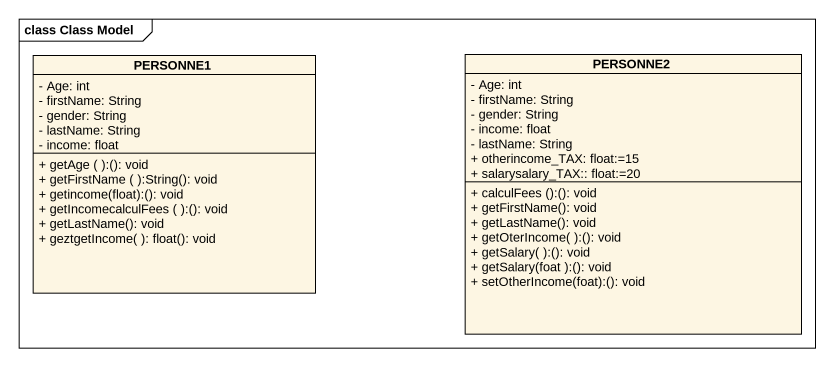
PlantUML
@startuml
mainframe class Class Model
hide circle
hide empty members
skinparam classAttributeIconSize 0
class PERSONNE2 {
  - Age: int
  - firstName: String
  - gender: String
  - income: float
  - lastName: String
  + otherincome_TAX: float:=15
  + salarysalary_TAX:: float:=20
  + calculFees ():(): void
  + getFirstName(): void
  + getLastName(): void
  + getOterIncome( ):(): void
  + getSalary( ):(): void
  + getSalary(foat ):(): void
  + setOtherIncome(foat):(): void
}
class PERSONNE1 {
  - Age: int
  - firstName: String
  - gender: String
  - lastName: String
  - income: float
  + getAge ( ):(): void
  + getFirstName ( ):String(): void
  + getincome(float):(): void
  + getIncomecalculFees ( ):(): void
  + getLastName(): void
  + geztgetIncome( ): float(): void
}
@enduml
